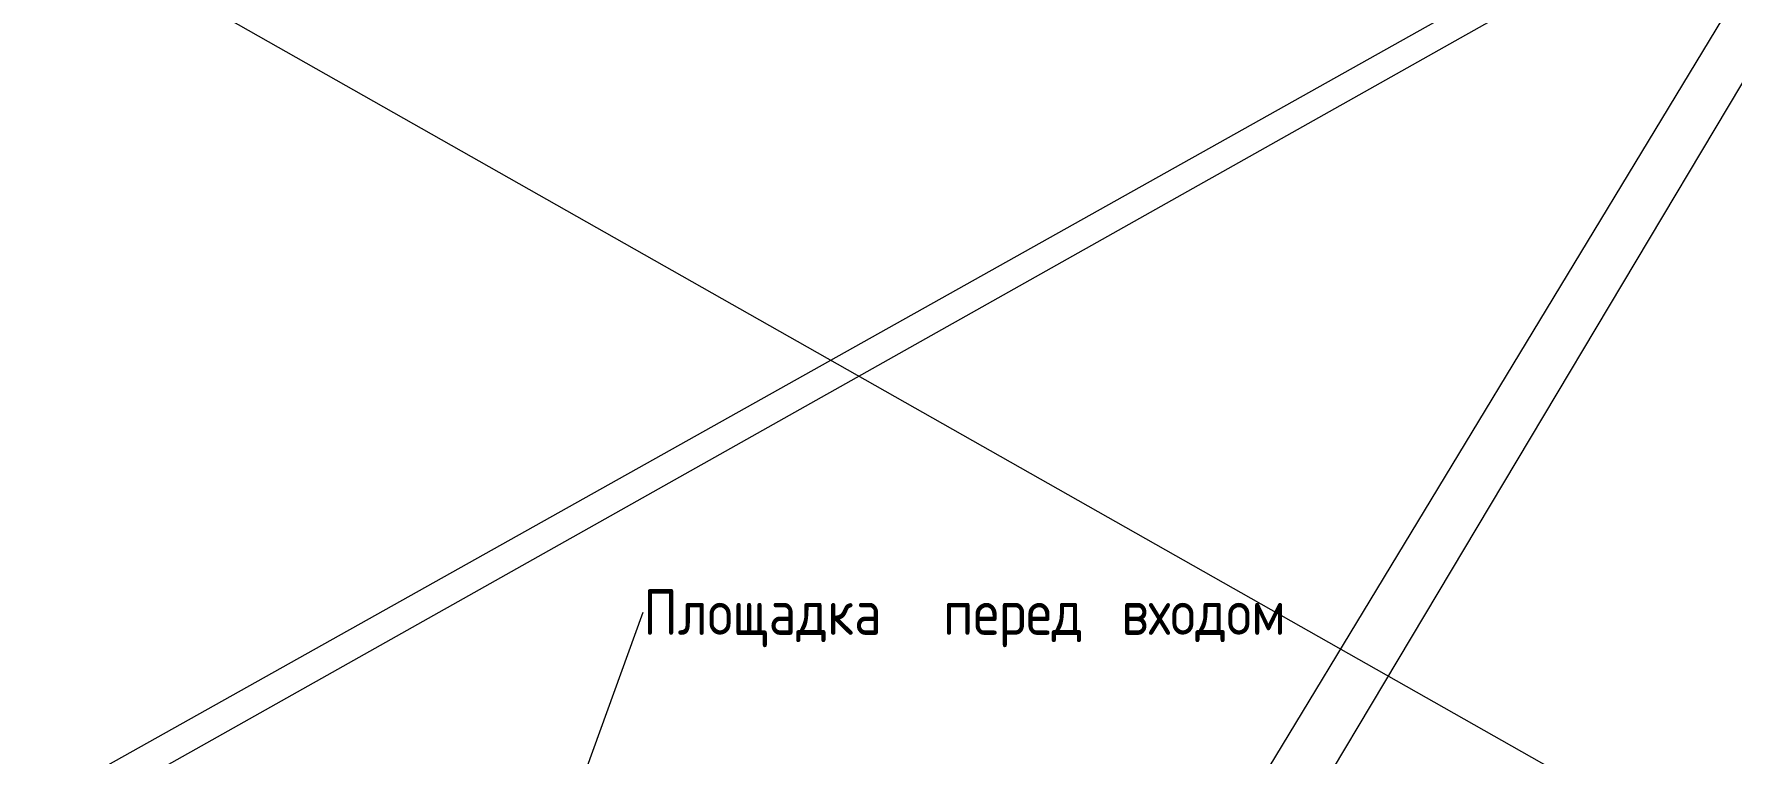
# Model space of a CAD drawing. Header units: millimetres. Extents: x -500089 to 1469082, y -290736 to 166440.
# Drawn here: x 1176806 to 1195451, y -38711 to -30814 of the extents above; entities that cross this region are included whole.
import ezdxf

# ---------------------------------------------------------------- set-up
doc = ezdxf.new("R2010")
doc.units = ezdxf.units.MM
doc.layers.add('Аннотация', color=7, linetype='Continuous', lineweight=0)
doc.layers.add('экспертиза ДУ пояснения', color=6, linetype='Continuous', lineweight=0)
doc.styles.add('GOST Common_4', font='', dxfattribs={"width": 0.9, "height": 500})
doc.styles.get('GOST Common_4').set_extended_font_data('GOST Common')

msp = doc.modelspace()

# ---------------------------------------------------------------- linework, layer by layer
at = {"layer": 'Аннотация'}
msp.add_line((1182256.58, -40581.265), (1183500.122, -37163.298), dxfattribs=at)
at = {"layer": 'экспертиза ДУ пояснения'}
for p, q in [((1136153.219, -62046.632), (1328250.608, 45463.519)), ((1328250.608, 45463.519), (1137077.022, -61998.548))]:
    msp.add_line(p, q, dxfattribs=at)
msp.add_lwpolyline([(1036157.61, 50215.508), (1236236.852, -63095.361)], dxfattribs=at)
at = {"layer": 'экспертиза ДУ пояснения', "elevation": 0}
for points in [[(1238825.439, 41070.052), (1183808.46, -49698.833)], [(1184682.285, -49596.765), (1238825.439, 41070.052)]]:
    msp.add_lwpolyline(points, dxfattribs=at)

# ---------------------------------------------------------------- texts
at = {"layer": 'Аннотация', "char_height": 500, "attachment_point": 1, "style": 'GOST Common_4'}
for s, insert, width in [('Площадка', (1183500.122, -36913.298), 3783.965), ('перед', (1186794.185, -36913.298), 2164.55625), ('входом', (1188752.101, -36913.298), 2645.56875)]:
    msp.add_mtext(s, dxfattribs=dict(at, insert=insert, width=width))

doc.saveas('drawing.dxf')
